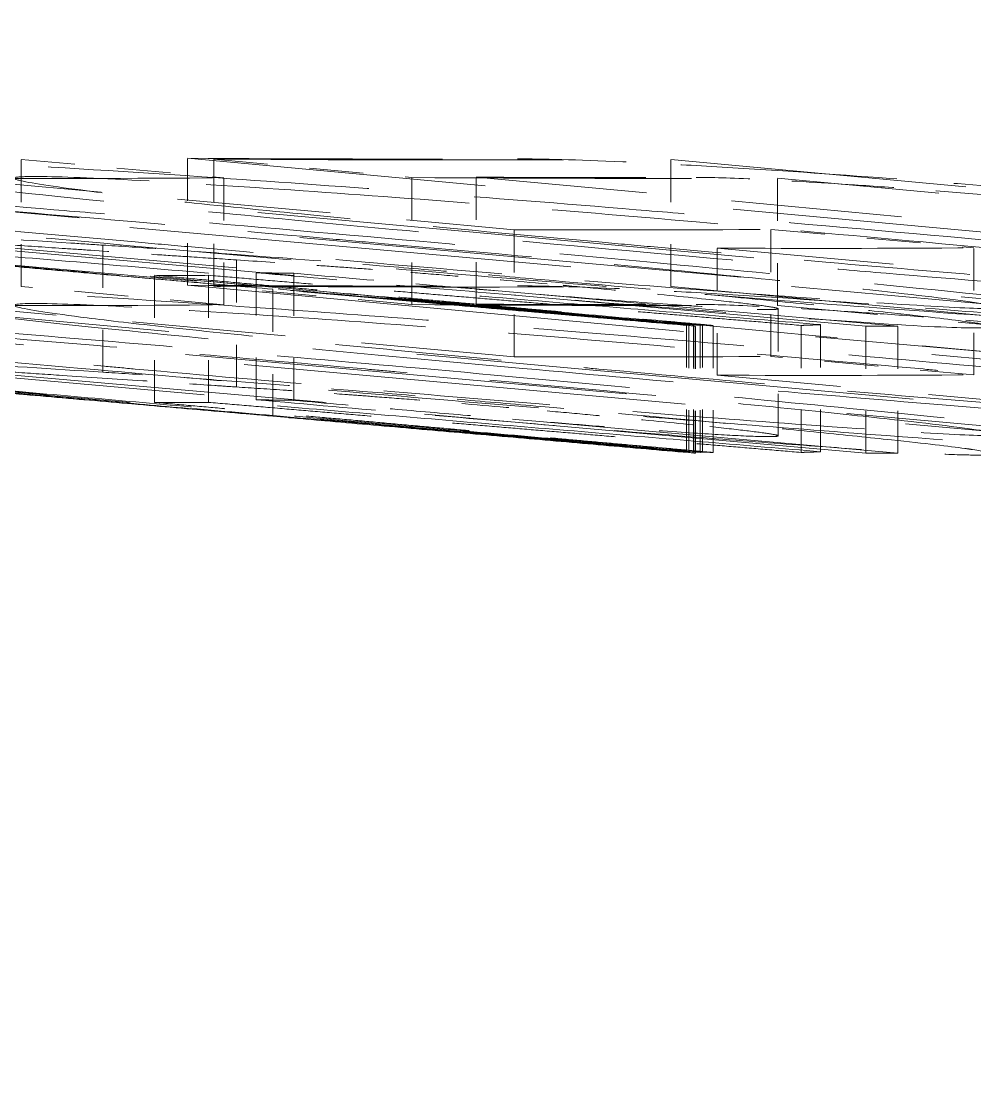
# Model space of a CAD drawing. Header units: millimetres. Extents: x 36 to 2484, y 36 to 1746.
# Drawn here: x 1455.59 to 1457.852, y 1204.576 to 1207.076 of the extents above; entities that cross this region are included whole.
import ezdxf

# ---------------------------------------------------------------- set-up
doc = ezdxf.new("R2010")
doc.units = ezdxf.units.MM
doc.header["$LTSCALE"] = 6
doc.linetypes.add('HIDDEN', pattern=[9.525, 6.35, -3.175])
doc.layers.add('가는파선_A3', color=7, linetype='HIDDEN', lineweight=13, true_color=0x008000)

msp = doc.modelspace()

# ---------------------------------------------------------------- linework, layer by layer
at = {"layer": '가는파선_A3', "ltscale": 0.031018}
for p, q in [((1459.0931, 1206.3547), (1454.763, 1206.7483)), ((1460.2203, 1206.3572), (1455.9841, 1206.7508)), ((1461.3599, 1206.3544), (1457.1303, 1206.748)), ((1454.763, 1206.4472), (1459.0931, 1206.0536)), ((1455.9841, 1206.4497), (1460.2203, 1206.0561)), ((1457.1303, 1206.4469), (1461.3599, 1206.0533))]:
    msp.add_line(p, q, dxfattribs=at)
at = {"layer": '가는파선_A3', "ltscale": 0.001975}
for p, q in [((1455.5896, 1206.4471), (1455.5896, 1206.7483)), ((1455.9841, 1206.4497), (1455.9841, 1206.7508)), ((1456.0466, 1206.4477), (1456.0466, 1206.7489)), ((1457.1303, 1206.4469), (1457.1303, 1206.748)), ((1456.0707, 1206.4034), (1456.0707, 1206.7045)), ((1456.5165, 1206.404), (1456.5165, 1206.7051)), ((1456.669, 1206.4048), (1456.669, 1206.706)), ((1457.3835, 1206.4022), (1457.3835, 1206.7034)), ((1456.759, 1206.2804), (1456.759, 1206.5815)), ((1457.368, 1206.2811), (1457.368, 1206.5822)), ((1455.7833, 1206.2438), (1455.7833, 1206.5449)), ((1457.2401, 1206.2366), (1457.2401, 1206.5378)), ((1457.8491, 1206.2373), (1457.8491, 1206.5385)), ((1456.1002, 1206.2087), (1456.1002, 1206.5098)), ((1455.9062, 1206.1722), (1455.9062, 1206.4734)), ((1456.0337, 1206.1722), (1456.0337, 1206.4734)), ((1456.1472, 1206.1783), (1456.1472, 1206.4794)), ((1456.2364, 1206.177), (1456.2364, 1206.4782)), ((1456.1867, 1206.1394), (1456.1867, 1206.4405)), ((1457.3853, 1206.0928), (1457.3853, 1206.394)), ((1457.1676, 1206.0551), (1457.1676, 1206.3563)), ((1457.1733, 1206.0535), (1457.1733, 1206.3546)), ((1457.1843, 1206.0552), (1457.1843, 1206.3564)), ((1457.1847, 1206.0519), (1457.1847, 1206.3531)), ((1457.1887, 1206.0519), (1457.1887, 1206.3531)), ((1457.2001, 1206.0535), (1457.2001, 1206.3546)), ((1457.2058, 1206.0551), (1457.2058, 1206.3563)), ((1457.2308, 1206.0535), (1457.2308, 1206.3546)), ((1457.4392, 1206.0535), (1457.4392, 1206.3546)), ((1457.4857, 1206.0552), (1457.4857, 1206.3564)), ((1457.5927, 1206.052), (1457.5927, 1206.3531)), ((1457.669, 1206.052), (1457.669, 1206.3531))]:
    msp.add_line(p, q, dxfattribs=at)
at = {"layer": '가는파선_A3', "ltscale": 0.003358}
for p, q in [((1455.5896, 1206.7483), (1456.0707, 1206.7045)), ((1456.0466, 1206.7489), (1456.5165, 1206.7051)), ((1457.368, 1206.5822), (1457.8491, 1206.5385)), ((1456.0707, 1206.4034), (1455.5896, 1206.4471)), ((1456.5165, 1206.404), (1456.0466, 1206.4477)), ((1457.8491, 1206.2373), (1457.368, 1206.2811))]:
    msp.add_line(p, q, dxfattribs=at)
at = {"layer": '가는파선_A3', "ltscale": 0.027561}
for p, q in [((1453.6217, 1206.7031), (1457.5927, 1206.3531)), ((1457.669, 1206.3531), (1453.698, 1206.7031)), ((1458.4622, 1206.3531), (1454.5494, 1206.7031)), ((1454.6814, 1206.7031), (1458.5941, 1206.3531)), ((1457.5927, 1206.052), (1453.6217, 1206.4019)), ((1453.698, 1206.4019), (1457.669, 1206.052)), ((1454.5494, 1206.4019), (1458.4622, 1206.052)), ((1458.5941, 1206.052), (1454.6814, 1206.4019))]:
    msp.add_line(p, q, dxfattribs=at)
at = {"layer": '가는파선_A3', "ltscale": 0.009545}
for p, q in [((1455.417, 1206.7035), (1456.759, 1206.5815)), ((1456.759, 1206.2804), (1455.417, 1206.4024))]:
    msp.add_line(p, q, dxfattribs=at)
at = {"layer": '가는파선_A3', "ltscale": 0.010637}
for p, q in [((1456.669, 1206.706), (1458.1306, 1206.5702)), ((1458.1306, 1206.269), (1456.669, 1206.4048))]:
    msp.add_line(p, q, dxfattribs=at)
at = {"layer": '가는파선_A3', "ltscale": 0.010091}
for p, q in [((1457.3835, 1206.7034), (1458.7687, 1206.5745)), ((1458.7687, 1206.2733), (1457.3835, 1206.4022))]:
    msp.add_line(p, q, dxfattribs=at)
at = {"layer": '가는파선_A3', "ltscale": 0.023739}
for p, q in [((1457.1733, 1206.3546), (1453.726, 1206.6562)), ((1453.7529, 1206.6562), (1457.2001, 1206.3546)), ((1453.726, 1206.355), (1457.1733, 1206.0535)), ((1457.2001, 1206.0535), (1453.7529, 1206.355))]:
    msp.add_line(p, q, dxfattribs=at)
at = {"layer": '가는파선_A3', "ltscale": 0.011001}
for p, q in [((1457.2401, 1206.5378), (1458.7848, 1206.3974)), ((1458.7848, 1206.0962), (1457.2401, 1206.2366))]:
    msp.add_line(p, q, dxfattribs=at)
at = {"layer": '가는파선_A3', "ltscale": 0.024128}
msp.add_line((1459.7631, 1206.1274), (1456.2596, 1206.4339), dxfattribs=at)
at = {"layer": '가는파선_A3', "ltscale": 0.011434}
msp.add_line((1456.2596, 1206.1328), (1454.5917, 1206.2787), dxfattribs=at)
at = {"layer": '가는파선_A3', "ltscale": 0.340571}
msp.add_circle((1483.7631, 1267.1274), 65.0523, dxfattribs=at)
at = {"layer": '가는파선_A3', "ltscale": 0.340297}
msp.add_circle((1483.7631, 1267.1274), 65, dxfattribs=at)
at = {"layer": '가는파선_A3', "ltscale": 0.338101}
msp.add_circle((1483.7631, 1267.1274), 64.5807, dxfattribs=at)
at = {"layer": '가는파선_A3', "ltscale": 0.335061}
msp.add_circle((1483.7631, 1267.1274), 64, dxfattribs=at)
at = {"layer": '가는파선_A3', "ltscale": 0.349222}
msp.add_circle((1483.7631, 1267.1274), 63.5283, dxfattribs=at)
at = {"layer": '가는파선_A3', "ltscale": 0.015876}
for centre in [(1456.5341, 1962.452), (1456.5341, 1962.1509)]:
    msp.add_ellipse(centre, major_axis=(0, -755.703), ratio=0.337395, start_param=6.281028, end_param=6.284097, dxfattribs=at)
at = {"layer": '가는파선_A3', "ltscale": 0.021768}
for centre in [(1456.6547, 1962.1522), (1456.6547, 1961.851)]:
    msp.add_ellipse(centre, major_axis=(0, -755.4054), ratio=0.341415, start_param=6.280827, end_param=6.28503, dxfattribs=at)
at = {"layer": '가는파선_A3', "ltscale": 0.016442}
for centre in [(1455.661, 1956.3615), (1455.661, 1956.0603)]:
    msp.add_ellipse(centre, major_axis=(0, -749.6585), ratio=0.272231, start_param=6.28199, end_param=6.285193, dxfattribs=at)
at = {"layer": '가는파선_A3', "ltscale": 0.017394}
for centre in [(1457.1247, 1956.4135), (1457.1247, 1956.1123)]:
    msp.add_ellipse(centre, major_axis=(0, -749.7105), ratio=0.341415, start_param=6.280809, end_param=6.284197, dxfattribs=at)
at = {"layer": '가는파선_A3', "ltscale": 0.010551}
for centre in [(1457.0048, 1956.6161), (1457.0048, 1956.315)]:
    msp.add_ellipse(centre, major_axis=(0, -749.9108), ratio=0.337395, start_param=6.281858, end_param=6.28392, dxfattribs=at)
at = {"layer": '가는파선_A3', "ltscale": 0.015309}
for centre, major_axis, start_param, end_param in [((1457.0031, 1940.2792), (0, -733.6983), 6.281964, 6.285012), ((1457.4842, 1934.521), (0, -727.9838), 6.281954, 6.285027), ((1457.0031, 1939.9781), (0, -733.6983), 6.281964, 6.285012), ((1457.4842, 1934.2199), (0, -727.9838), 6.281954, 6.285027)]:
    msp.add_ellipse(centre, major_axis=major_axis, ratio=0.272231, start_param=start_param, end_param=end_param, dxfattribs=at)
at = {"layer": '가는파선_A3', "ltscale": 0.012454}
for centre in [(1455.9699, 1926.0025), (1455.9699, 1925.7013)]:
    msp.add_ellipse(centre, major_axis=(0, -719.5297), ratio=0.069942, start_param=6.281919, end_param=6.284452, dxfattribs=at)
at = {"layer": '가는파선_A3', "ltscale": 0.031018}
for points, weights in [([(1452.6677, 1206.7497), (1454.9969, 1206.5461), (1457.1676, 1206.3563)], [1.48713007495, 1.5396558671, 1.59205833947]), ([(1457.2058, 1206.3563), (1455.0351, 1206.5461), (1452.706, 1206.7497)], [1.59205834156, 1.53965586895, 1.48713007656]), ([(1457.1676, 1206.0551), (1454.9969, 1206.2449), (1452.6677, 1206.4486)], [1.08758384307, 1.05178610823, 1.01590412987]), ([(1452.706, 1206.4486), (1455.0351, 1206.2449), (1457.2058, 1206.0551)], [1.01590413001, 1.0517861085, 1.08758384348])]:
    msp.add_rational_spline(points, weights, degree=2, dxfattribs=at)
at = {"layer": '가는파선_A3', "ltscale": 0.025644}
for points, weights in [([(1456.1867, 1206.4405), (1454.479, 1206.5895), (1452.6754, 1206.7478)], [1.43795998941, 1.4093895512, 1.38022944732]), ([(1452.6754, 1206.4467), (1454.479, 1206.2883), (1456.1867, 1206.1394)], [1.01265704615, 1.03405144891, 1.05501322135])]:
    msp.add_rational_spline(points, weights, degree=2, dxfattribs=at)
at = {"layer": '가는파선_A3', "ltscale": 0.025636}
for points, weights in [([(1452.6983, 1206.7478), (1454.4901, 1206.5895), (1456.1867, 1206.4405)], [1.38045527766, 1.40963730566, 1.43823099438]), ([(1456.1867, 1206.1394), (1454.4901, 1206.2883), (1452.6983, 1206.4467)], [1.05504726294, 1.03407170815, 1.01266456362])]:
    msp.add_rational_spline(points, weights, degree=2, dxfattribs=at)
at = {"layer": '가는파선_A3', "ltscale": 0.033936}
for points, weights in [([(1457.1843, 1206.3564), (1455.0572, 1206.5456), (1452.7742, 1206.7514)], [1.4333048817, 1.39857360052, 1.36265572018]), ([(1452.8128, 1206.7514), (1455.2318, 1206.5456), (1457.4857, 1206.3564)], [1.36265572031, 1.39857360069, 1.4333048819]), ([(1452.7742, 1206.4503), (1455.0572, 1206.2444), (1457.1843, 1206.0552)], [1.01386850698, 1.04059279778, 1.06643421295]), ([(1457.4857, 1206.0552), (1455.2318, 1206.2444), (1452.8128, 1206.4503)], [1.06643421299, 1.0405927978, 1.01386850699])]:
    msp.add_rational_spline(points, weights, degree=2, dxfattribs=at)
at = {"layer": '가는파선_A3', "ltscale": 0.010618}
for points, knots in [([(1456.0576, 1206.7044), (1455.8466, 1206.7188), (1455.6615, 1206.7303), (1455.5087, 1206.7384), (1455.3357, 1206.7474), (1455.2169, 1206.7514), (1455.1411, 1206.7514)], [0, 0, 0, 0, 0.0737113, 0.0737113, 0.0737113, 0.1571855, 0.1571855, 0.1571855, 0.1571855]), ([(1455.1411, 1206.4502), (1455.213, 1206.4502), (1455.3237, 1206.4467), (1455.4832, 1206.4385), (1455.6404, 1206.4305), (1455.8342, 1206.4185), (1456.0576, 1206.4032)], [-0.1571839, -0.1571839, -0.1571839, -0.1571839, -0.0780276, -0.0780276, -0.0780276, 0, 0, 0, 0])]:
    msp.add_open_spline(points, degree=3, knots=knots, dxfattribs=at)
at = {"layer": '가는파선_A3', "ltscale": 0.006783}
for points, knots in [([(1456.7666, 1206.7494), (1456.8247, 1206.7495), (1456.9056, 1206.7476), (1457.0169, 1206.7425), (1457.0693, 1206.7402), (1457.1272, 1206.7372), (1457.1909, 1206.7335), (1457.2549, 1206.7299), (1457.3235, 1206.7256), (1457.3961, 1206.7208)], [0, 0, 0, 0, 0.0516639, 0.0516639, 0.0516639, 0.0759587, 0.0759587, 0.0759587, 0.1003561, 0.1003561, 0.1003561, 0.1003561]), ([(1457.3961, 1206.4197), (1457.3233, 1206.4245), (1457.2547, 1206.4287), (1457.1906, 1206.4324), (1457.1271, 1206.436), (1457.0694, 1206.439), (1457.0172, 1206.4414), (1456.9057, 1206.4464), (1456.8247, 1206.4484), (1456.7666, 1206.4482)], [-0.1003567, -0.1003567, -0.1003567, -0.1003567, -0.0759154, -0.0759154, -0.0759154, -0.0517075, -0.0517075, -0.0517075, 0, 0, 0, 0])]:
    msp.add_open_spline(points, degree=3, knots=knots, dxfattribs=at)
at = {"layer": '가는파선_A3', "ltscale": 0.007116}
for points, knots in [([(1457.3961, 1206.7208), (1457.5264, 1206.7123), (1457.6645, 1206.7022), (1457.8101, 1206.6907), (1457.9075, 1206.683), (1458.0049, 1206.6749), (1458.1013, 1206.6666), (1458.2064, 1206.6575), (1458.3098, 1206.6481), (1458.41, 1206.6388)], [0, 0, 0, 0, 0.0439271, 0.0439271, 0.0439271, 0.0733154, 0.0733154, 0.0733154, 0.1053564, 0.1053564, 0.1053564, 0.1053564]), ([(1455.6221, 1206.7076), (1455.6692, 1206.7076), (1455.7451, 1206.7049), (1455.8525, 1206.6992), (1455.9647, 1206.6932), (1456.1037, 1206.6844), (1456.2584, 1206.6737)], [0, 0, 0, 0, 0.0517531, 0.0517531, 0.0517531, 0.1057825, 0.1057825, 0.1057825, 0.1057825]), ([(1457.6837, 1206.4297), (1457.7769, 1206.419), (1457.8477, 1206.4101), (1457.8849, 1206.4039), (1457.9036, 1206.4008), (1457.9134, 1206.3984), (1457.9141, 1206.3969), (1457.9147, 1206.3953), (1457.9059, 1206.3945), (1457.8887, 1206.3945)], [0, 0, 0, 0, 0.0522178, 0.0522178, 0.0522178, 0.0784902, 0.0784902, 0.0784902, 0.1052366, 0.1052366, 0.1052366, 0.1052366]), ([(1456.2584, 1206.3725), (1456.1039, 1206.3832), (1455.9651, 1206.392), (1455.853, 1206.398), (1455.7453, 1206.4037), (1455.6692, 1206.4065), (1455.6221, 1206.4065)], [-0.1057833, -0.1057833, -0.1057833, -0.1057833, -0.0518207, -0.0518207, -0.0518207, 0, 0, 0, 0]), ([(1458.41, 1206.3377), (1458.3098, 1206.347), (1458.2063, 1206.3563), (1458.1011, 1206.3654), (1458.0054, 1206.3737), (1457.9087, 1206.3818), (1457.812, 1206.3894), (1457.6657, 1206.401), (1457.527, 1206.4111), (1457.3961, 1206.4197)], [-0.1053618, -0.1053618, -0.1053618, -0.1053618, -0.0733071, -0.0733071, -0.0733071, -0.0441266, -0.0441266, -0.0441266, 0, 0, 0, 0]), ([(1457.8887, 1206.0934), (1457.9221, 1206.0934), (1457.9231, 1206.0962), (1457.8884, 1206.1022), (1457.8523, 1206.1084), (1457.78, 1206.1175), (1457.6837, 1206.1285)], [-0.1057738, -0.1057738, -0.1057738, -0.1057738, -0.0539592, -0.0539592, -0.0539592, 0, 0, 0, 0])]:
    msp.add_open_spline(points, degree=3, knots=knots, dxfattribs=at)
at = {"layer": '가는파선_A3', "ltscale": 0.013119}
for points, knots in [([(1454.1564, 1206.7043), (1454.3013, 1206.6884), (1454.4844, 1206.6698), (1454.7052, 1206.6485), (1454.8521, 1206.6344), (1455.0106, 1206.6195), (1455.1768, 1206.6042), (1455.3559, 1206.5877), (1455.543, 1206.5708), (1455.7322, 1206.554)], [0, 0, 0, 0, 0.0810109, 0.0810109, 0.0810109, 0.1349101, 0.1349101, 0.1349101, 0.1930092, 0.1930092, 0.1930092, 0.1930092]), ([(1456.5346, 1206.554), (1456.3149, 1206.5736), (1456.0902, 1206.5932), (1455.7998, 1206.6178), (1455.7332, 1206.6234), (1455.4937, 1206.6433), (1455.3245, 1206.657), (1454.9977, 1206.6826), (1454.8451, 1206.6941), (1454.7026, 1206.7044)], [0, 0, 0, 0, 0.0674657, 0.0674657, 0.087538, 0.087538, 0.1399937, 0.1399937, 0.1923332, 0.1923332, 0.1923332, 0.1923332]), ([(1455.2888, 1206.7043), (1455.4148, 1206.6884), (1455.5819, 1206.6698), (1455.7894, 1206.6485), (1455.9275, 1206.6344), (1456.0788, 1206.6195), (1456.239, 1206.6042), (1456.4117, 1206.5877), (1456.5939, 1206.5708), (1456.7795, 1206.554)], [0, 0, 0, 0, 0.0810109, 0.0810109, 0.0810109, 0.1349101, 0.1349101, 0.1349101, 0.1930092, 0.1930092, 0.1930092, 0.1930092]), ([(1457.9089, 1206.554), (1457.6933, 1206.5736), (1457.4713, 1206.5932), (1457.1812, 1206.6178), (1457.1146, 1206.6234), (1456.8736, 1206.6433), (1456.7019, 1206.657), (1456.3664, 1206.6826), (1456.2077, 1206.6941), (1456.0576, 1206.7044)], [0, 0, 0, 0, 0.0674657, 0.0674657, 0.087538, 0.087538, 0.1399937, 0.1399937, 0.1923332, 0.1923332, 0.1923332, 0.1923332]), ([(1455.7322, 1206.2528), (1455.5429, 1206.2697), (1455.3557, 1206.2866), (1455.1764, 1206.3031), (1455.0129, 1206.3181), (1454.8568, 1206.3328), (1454.7118, 1206.3467), (1454.4882, 1206.3683), (1454.3028, 1206.3871), (1454.1564, 1206.4032)], [-0.1930322, -0.1930322, -0.1930322, -0.1930322, -0.1348993, -0.1348993, -0.1348993, -0.0818539, -0.0818539, -0.0818539, 0, 0, 0, 0]), ([(1454.7026, 1206.4032), (1454.8262, 1206.3943), (1454.9578, 1206.3844), (1455.0975, 1206.3736), (1455.2385, 1206.3627), (1455.3844, 1206.351), (1455.5345, 1206.3387), (1455.6946, 1206.3256), (1455.8568, 1206.312), (1456.0187, 1206.2981), (1456.1917, 1206.2832), (1456.3646, 1206.268), (1456.5346, 1206.2529)], [-0.1923045, -0.1923045, -0.1923045, -0.1923045, -0.1468953, -0.1468953, -0.1468953, -0.1010914, -0.1010914, -0.1010914, -0.0522115, -0.0522115, -0.0522115, 0, 0, 0, 0]), ([(1456.7795, 1206.2528), (1456.5938, 1206.2697), (1456.4115, 1206.2866), (1456.2387, 1206.3031), (1456.081, 1206.3181), (1455.932, 1206.3328), (1455.7957, 1206.3467), (1455.5853, 1206.3683), (1455.4161, 1206.3871), (1455.2888, 1206.4032)], [-0.1930322, -0.1930322, -0.1930322, -0.1930322, -0.1348993, -0.1348993, -0.1348993, -0.0818539, -0.0818539, -0.0818539, 0, 0, 0, 0]), ([(1456.0576, 1206.4032), (1456.1878, 1206.3943), (1456.3248, 1206.3844), (1456.4688, 1206.3736), (1456.6139, 1206.3627), (1456.7627, 1206.351), (1456.9144, 1206.3387), (1457.0762, 1206.3256), (1457.2386, 1206.312), (1457.3996, 1206.2981), (1457.5716, 1206.2832), (1457.7421, 1206.268), (1457.9089, 1206.2529)], [-0.1923045, -0.1923045, -0.1923045, -0.1923045, -0.1468953, -0.1468953, -0.1468953, -0.1010914, -0.1010914, -0.1010914, -0.0522115, -0.0522115, -0.0522115, 0, 0, 0, 0])]:
    msp.add_open_spline(points, degree=3, knots=knots, dxfattribs=at)
at = {"layer": '가는파선_A3', "ltscale": 0.007094}
msp.add_open_spline([(1455.7462, 1206.6737), (1455.6652, 1206.684), (1455.6073, 1206.6926), (1455.5839, 1206.6986), (1455.5722, 1206.7016), (1455.5694, 1206.7038), (1455.5757, 1206.7054), (1455.5822, 1206.7069), (1455.598, 1206.7076), (1455.6221, 1206.7076)], degree=3, knots=[0, 0, 0, 0, 0.052226, 0.052226, 0.052226, 0.078355, 0.078355, 0.078355, 0.104906, 0.104906, 0.104906, 0.104906], dxfattribs=at)
at = {"layer": '가는파선_A3', "ltscale": 0.00391}
for points, knots in [([(1457.5664, 1206.6877), (1457.4798, 1206.6934), (1457.4026, 1206.698), (1457.3381, 1206.7011), (1457.2722, 1206.7042), (1457.2241, 1206.7056), (1457.1907, 1206.7055)], [0, 0, 0, 0, 0.02910146, 0.02910146, 0.02910146, 0.05881476, 0.05881476, 0.05881476, 0.05881476]), ([(1457.1907, 1206.4044), (1457.2237, 1206.4044), (1457.2712, 1206.4031), (1457.3362, 1206.4), (1457.4011, 1206.3969), (1457.479, 1206.3923), (1457.5664, 1206.3865)], [-0.0588146, -0.0588146, -0.0588146, -0.0588146, -0.02939374, -0.02939374, -0.02939374, 0, 0, 0, 0])]:
    msp.add_open_spline(points, degree=3, knots=knots, dxfattribs=at)
at = {"layer": '가는파선_A3', "ltscale": 0.01036}
for points, knots in [([(1455.8603, 1206.5524), (1455.7156, 1206.5653), (1455.5693, 1206.5785), (1455.4282, 1206.5914), (1455.3343, 1206.6), (1455.2427, 1206.6084), (1455.1552, 1206.6167), (1455.0373, 1206.6277), (1454.9256, 1206.6385), (1454.8256, 1206.6484), (1454.7315, 1206.6578), (1454.65, 1206.6662), (1454.5832, 1206.6737)], [0, 0, 0, 0, 0.0444352, 0.0444352, 0.0444352, 0.0739733, 0.0739733, 0.0739733, 0.1138055, 0.1138055, 0.1138055, 0.1512689, 0.1512689, 0.1512689, 0.1512689]), ([(1454.9471, 1206.6737), (1455.0809, 1206.664), (1455.2292, 1206.6525), (1455.3878, 1206.6397), (1455.5423, 1206.6272), (1455.7026, 1206.6137), (1455.8618, 1206.6001), (1456.0017, 1206.5881), (1456.143, 1206.5758), (1456.2819, 1206.5635), (1456.3237, 1206.5598), (1456.3653, 1206.5561), (1456.4065, 1206.5524)], [0, 0, 0, 0, 0.0492447, 0.0492447, 0.0492447, 0.0971799, 0.0971799, 0.0971799, 0.1393158, 0.1393158, 0.1393158, 0.1519856, 0.1519856, 0.1519856, 0.1519856]), ([(1456.9598, 1206.5524), (1456.8179, 1206.5653), (1456.6752, 1206.5785), (1456.5385, 1206.5914), (1456.4476, 1206.6), (1456.3595, 1206.6084), (1456.2759, 1206.6167), (1456.1632, 1206.6277), (1456.0577, 1206.6385), (1455.9651, 1206.6484), (1455.878, 1206.6578), (1455.8043, 1206.6662), (1455.7462, 1206.6737)], [0, 0, 0, 0, 0.0444352, 0.0444352, 0.0444352, 0.0739733, 0.0739733, 0.0739733, 0.1138055, 0.1138055, 0.1138055, 0.1512689, 0.1512689, 0.1512689, 0.1512689]), ([(1456.2584, 1206.6737), (1456.3995, 1206.664), (1456.5525, 1206.6525), (1456.7139, 1206.6397), (1456.871, 1206.6272), (1457.032, 1206.6137), (1457.1905, 1206.6001), (1457.3717, 1206.5845), (1457.5536, 1206.5684), (1457.7286, 1206.5524)], [0, 0, 0, 0, 0.0492447, 0.0492447, 0.0492447, 0.0971799, 0.0971799, 0.0971799, 0.1519856, 0.1519856, 0.1519856, 0.1519856]), ([(1454.5832, 1206.3725), (1454.6422, 1206.366), (1454.7127, 1206.3586), (1454.7934, 1206.3505), (1454.8793, 1206.3419), (1454.9748, 1206.3326), (1455.0763, 1206.323), (1455.1672, 1206.3143), (1455.2633, 1206.3054), (1455.3625, 1206.2963), (1455.5004, 1206.2836), (1455.644, 1206.2706), (1455.787, 1206.2578), (1455.8115, 1206.2556), (1455.8359, 1206.2534), (1455.8603, 1206.2512)], [-0.1509375, -0.1509375, -0.1509375, -0.1509375, -0.1178884, -0.1178884, -0.1178884, -0.082716, -0.082716, -0.082716, -0.0512499, -0.0512499, -0.0512499, -0.0074888, -0.0074888, -0.0074888, 0, 0, 0, 0]), ([(1456.4065, 1206.2513), (1456.2455, 1206.2657), (1456.0796, 1206.2802), (1455.9151, 1206.2944), (1455.8964, 1206.296), (1455.8778, 1206.2976), (1455.8592, 1206.2992), (1455.7021, 1206.3126), (1455.544, 1206.3259), (1455.3915, 1206.3382), (1455.2315, 1206.3512), (1455.0819, 1206.3627), (1454.9471, 1206.3725)], [-0.1519909, -0.1519909, -0.1519909, -0.1519909, -0.102532, -0.102532, -0.102532, -0.0969261, -0.0969261, -0.0969261, -0.0496306, -0.0496306, -0.0496306, 0, 0, 0, 0]), ([(1455.7462, 1206.3725), (1455.7975, 1206.366), (1455.861, 1206.3586), (1455.9354, 1206.3505), (1456.0145, 1206.3419), (1456.1042, 1206.3326), (1456.2007, 1206.323), (1456.287, 1206.3143), (1456.3793, 1206.3054), (1456.475, 1206.2963), (1456.6081, 1206.2836), (1456.748, 1206.2706), (1456.888, 1206.2578), (1456.912, 1206.2556), (1456.9359, 1206.2534), (1456.9598, 1206.2512)], [-0.1509375, -0.1509375, -0.1509375, -0.1509375, -0.1178884, -0.1178884, -0.1178884, -0.082716, -0.082716, -0.082716, -0.0512499, -0.0512499, -0.0512499, -0.0074888, -0.0074888, -0.0074888, 0, 0, 0, 0]), ([(1457.7286, 1206.2513), (1457.5707, 1206.2657), (1457.4071, 1206.2802), (1457.2435, 1206.2944), (1457.225, 1206.296), (1457.2064, 1206.2976), (1457.1879, 1206.2992), (1457.0315, 1206.3126), (1456.8727, 1206.3259), (1456.7176, 1206.3382), (1456.5549, 1206.3512), (1456.4006, 1206.3627), (1456.2584, 1206.3725)], [-0.1519909, -0.1519909, -0.1519909, -0.1519909, -0.102532, -0.102532, -0.102532, -0.0969261, -0.0969261, -0.0969261, -0.0496306, -0.0496306, -0.0496306, 0, 0, 0, 0])]:
    msp.add_open_spline(points, degree=3, knots=knots, dxfattribs=at)
at = {"layer": '가는파선_A3', "ltscale": 0.004306}
for points, knots in [([(1458.1858, 1206.6374), (1458.0944, 1206.6459), (1457.9988, 1206.6544), (1457.902, 1206.6624), (1457.8902, 1206.6634), (1457.8784, 1206.6644), (1457.8666, 1206.6653), (1457.8144, 1206.6696), (1457.7627, 1206.6736), (1457.7118, 1206.6774), (1457.6613, 1206.6812), (1457.6129, 1206.6846), (1457.5664, 1206.6877)], [0, 0, 0, 0, 0.02922333, 0.02922333, 0.02922333, 0.03277205, 0.03277205, 0.03277205, 0.04849669, 0.04849669, 0.04849669, 0.06410086, 0.06410086, 0.06410086, 0.06410086]), ([(1457.5664, 1206.3865), (1457.6115, 1206.3835), (1457.6584, 1206.3802), (1457.7073, 1206.3766), (1457.7567, 1206.3729), (1457.8068, 1206.369), (1457.8575, 1206.3649), (1457.9371, 1206.3585), (1458.0161, 1206.3516), (1458.093, 1206.3447), (1458.1243, 1206.3419), (1458.1553, 1206.3391), (1458.1858, 1206.3362)], [-0.06410299, -0.06410299, -0.06410299, -0.06410299, -0.04896617, -0.04896617, -0.04896617, -0.03369775, -0.03369775, -0.03369775, -0.00975459, -0.00975459, -0.00975459, 0, 0, 0, 0])]:
    msp.add_open_spline(points, degree=3, knots=knots, dxfattribs=at)
at = {"layer": '가는파선_A3', "ltscale": 0.025294}
for points, weights in [([(1453.726, 1206.6562), (1455.5027, 1206.5), (1457.1847, 1206.3531)], [1.39842244148, 1.4280271732, 1.45703110264]), ([(1457.1887, 1206.3531), (1455.5178, 1206.5), (1453.7529, 1206.6562)], [1.45703110156, 1.42802717226, 1.39842244068]), ([(1457.1847, 1206.0519), (1455.5027, 1206.1988), (1453.726, 1206.355)], [1.06798343851, 1.04672396349, 1.0250241088]), ([(1453.7529, 1206.355), (1455.5178, 1206.1988), (1457.1887, 1206.0519)], [1.02502410884, 1.04672396344, 1.06798343836])]:
    msp.add_rational_spline(points, weights, degree=2, dxfattribs=at)
at = {"layer": '가는파선_A3', "ltscale": 0.010651}
for points, knots in [([(1454.9822, 1206.5972), (1455.1036, 1206.5891), (1455.2275, 1206.5809), (1455.4682, 1206.5652), (1455.5879, 1206.5574), (1455.7326, 1206.5482), (1455.758, 1206.5466), (1455.7833, 1206.5449)], [0, 0, 0, 0, 0.0716383, 0.0716383, 0.1406887, 0.1406887, 0.155386, 0.155386, 0.155386, 0.155386]), ([(1455.7833, 1206.2438), (1455.6642, 1206.2514), (1455.5443, 1206.2591), (1455.4028, 1206.2683), (1455.38, 1206.2698), (1455.2324, 1206.2794), (1455.106, 1206.2878), (1454.9822, 1206.296)], [-0.1553851, -0.1553851, -0.1553851, -0.1553851, -0.0863019, -0.0863019, -0.0730368, -0.0730368, 0, 0, 0, 0])]:
    msp.add_open_spline(points, degree=3, knots=knots, dxfattribs=at)
at = {"layer": '가는파선_A3', "ltscale": 0.005893}
for points, knots in [([(1455.6869, 1206.5373), (1455.6441, 1206.5401), (1455.6004, 1206.543), (1455.5567, 1206.546), (1455.5168, 1206.5487), (1455.4768, 1206.5514), (1455.4376, 1206.554), (1455.4028, 1206.5564), (1455.3666, 1206.5588), (1455.3304, 1206.5613), (1455.2986, 1206.5635), (1455.2668, 1206.5657), (1455.2359, 1206.5678)], [0, 0, 0, 0, 0.02488886, 0.02488886, 0.02488886, 0.04760557, 0.04760557, 0.04760557, 0.06775304, 0.06775304, 0.06775304, 0.08542603, 0.08542603, 0.08542603, 0.08542603]), ([(1455.2359, 1206.2667), (1455.2744, 1206.264), (1455.3144, 1206.2613), (1455.3814, 1206.2567), (1455.4086, 1206.2548), (1455.4819, 1206.2499), (1455.5298, 1206.2466), (1455.6142, 1206.241), (1455.6509, 1206.2385), (1455.6869, 1206.2361)], [-0.08543276, -0.08543276, -0.08543276, -0.08543276, -0.06336948, -0.06336948, -0.04807605, -0.04807605, -0.02094344, -0.02094344, 0, 0, 0, 0])]:
    msp.add_open_spline(points, degree=3, knots=knots, dxfattribs=at)
at = {"layer": '가는파선_A3', "ltscale": 0.01312}
for points, knots in [([(1455.7322, 1206.554), (1456.0176, 1206.5285), (1456.3112, 1206.5028), (1456.6006, 1206.4783), (1456.7738, 1206.4636), (1456.9429, 1206.4496), (1457.1064, 1206.4364), (1457.2694, 1206.4232), (1457.4219, 1206.4112), (1457.5642, 1206.4005)], [0, 0, 0, 0, 0.0876129, 0.0876129, 0.0876129, 0.140055, 0.140055, 0.140055, 0.1923576, 0.1923576, 0.1923576, 0.1923576]), ([(1458.1105, 1206.4005), (1457.9655, 1206.4172), (1457.7823, 1206.4365), (1457.5615, 1206.4584), (1457.4148, 1206.4729), (1457.2564, 1206.488), (1457.0904, 1206.5035), (1456.9112, 1206.5202), (1456.724, 1206.5372), (1456.5346, 1206.554)], [0, 0, 0, 0, 0.0810425, 0.0810425, 0.0810425, 0.1349021, 0.1349021, 0.1349021, 0.1930317, 0.1930317, 0.1930317, 0.1930317]), ([(1456.7795, 1206.554), (1456.9952, 1206.5344), (1457.2173, 1206.5146), (1457.441, 1206.4954), (1457.5077, 1206.4896), (1457.5744, 1206.4839), (1457.6412, 1206.4783), (1457.8154, 1206.4636), (1457.987, 1206.4496), (1458.1549, 1206.4364), (1458.3223, 1206.4232), (1458.4808, 1206.4112), (1458.6309, 1206.4005)], [0, 0, 0, 0, 0.0675075, 0.0675075, 0.0675075, 0.0876129, 0.0876129, 0.0876129, 0.140055, 0.140055, 0.140055, 0.1923576, 0.1923576, 0.1923576, 0.1923576]), ([(1457.5642, 1206.0993), (1457.4406, 1206.1087), (1457.3091, 1206.1189), (1457.0284, 1206.1415), (1456.8825, 1206.1535), (1456.5721, 1206.1795), (1456.4098, 1206.1934), (1456.0749, 1206.2224), (1455.9022, 1206.2377), (1455.7322, 1206.2528)], [-0.1923301, -0.1923301, -0.1923301, -0.1923301, -0.1469125, -0.1469125, -0.1011005, -0.1011005, -0.0521749, -0.0521749, 0, 0, 0, 0]), ([(1456.5346, 1206.2529), (1456.724, 1206.236), (1456.9112, 1206.219), (1457.0904, 1206.2023), (1457.2539, 1206.1871), (1457.41, 1206.1722), (1457.5549, 1206.1579), (1457.7786, 1206.1358), (1457.964, 1206.1162), (1458.1105, 1206.0994)], [-0.1930548, -0.1930548, -0.1930548, -0.1930548, -0.1349261, -0.1349261, -0.1349261, -0.0818799, -0.0818799, -0.0818799, 0, 0, 0, 0]), ([(1458.6309, 1206.0993), (1458.5006, 1206.1087), (1458.3636, 1206.1189), (1458.0745, 1206.1415), (1457.9257, 1206.1535), (1457.6121, 1206.1795), (1457.4496, 1206.1934), (1457.1166, 1206.2224), (1456.9462, 1206.2377), (1456.7795, 1206.2528)], [-0.1923301, -0.1923301, -0.1923301, -0.1923301, -0.1469125, -0.1469125, -0.1011005, -0.1011005, -0.0521749, -0.0521749, 0, 0, 0, 0])]:
    msp.add_open_spline(points, degree=3, knots=knots, dxfattribs=at)
at = {"layer": '가는파선_A3', "ltscale": 0.00331}
for points, knots in [([(1455.7833, 1206.5449), (1455.8205, 1206.5427), (1455.8655, 1206.5397), (1455.9172, 1206.5361), (1455.9727, 1206.5322), (1456.0351, 1206.5277), (1456.1021, 1206.5227)], [0, 0, 0, 0, 0.02392185, 0.02392185, 0.02392185, 0.04960804, 0.04960804, 0.04960804, 0.04960804]), ([(1456.1021, 1206.2215), (1456.0353, 1206.2265), (1455.973, 1206.2311), (1455.9176, 1206.2349), (1455.8657, 1206.2386), (1455.8206, 1206.2416), (1455.7833, 1206.2438)], [-0.04960833, -0.04960833, -0.04960833, -0.04960833, -0.02397939, -0.02397939, -0.02397939, 0, 0, 0, 0])]:
    msp.add_open_spline(points, degree=3, knots=knots, dxfattribs=at)
at = {"layer": '가는파선_A3', "ltscale": 0.010361}
for points, knots in [([(1457.3198, 1206.4296), (1457.186, 1206.4397), (1457.0376, 1206.4514), (1456.879, 1206.4645), (1456.7246, 1206.4772), (1456.5643, 1206.4908), (1456.4052, 1206.5045), (1456.2653, 1206.5166), (1456.124, 1206.529), (1455.985, 1206.5413), (1455.9432, 1206.545), (1455.9016, 1206.5487), (1455.8603, 1206.5524)], [0, 0, 0, 0, 0.0492531, 0.0492531, 0.0492531, 0.097175, 0.097175, 0.097175, 0.1393162, 0.1393162, 0.1393162, 0.1519966, 0.1519966, 0.1519966, 0.1519966]), ([(1456.4065, 1206.5524), (1456.6476, 1206.531), (1456.8927, 1206.5086), (1457.1118, 1206.4878), (1457.2297, 1206.4766), (1457.3414, 1206.4657), (1457.4414, 1206.4556), (1457.5354, 1206.446), (1457.6169, 1206.4373), (1457.6837, 1206.4297)], [0, 0, 0, 0, 0.0739968, 0.0739968, 0.0739968, 0.113825, 0.113825, 0.113825, 0.1512807, 0.1512807, 0.1512807, 0.1512807]), ([(1458.43, 1206.4296), (1458.289, 1206.4397), (1458.1359, 1206.4514), (1457.9745, 1206.4645), (1457.8174, 1206.4772), (1457.6565, 1206.4908), (1457.4981, 1206.5045), (1457.3587, 1206.5166), (1457.219, 1206.529), (1457.0823, 1206.5413), (1457.0412, 1206.545), (1457.0003, 1206.5487), (1456.9598, 1206.5524)], [0, 0, 0, 0, 0.0492531, 0.0492531, 0.0492531, 0.097175, 0.097175, 0.097175, 0.1393162, 0.1393162, 0.1393162, 0.1519966, 0.1519966, 0.1519966, 0.1519966]), ([(1457.7286, 1206.5524), (1457.965, 1206.531), (1458.2034, 1206.5086), (1458.4127, 1206.4878), (1458.5254, 1206.4766), (1458.6308, 1206.4657), (1458.7234, 1206.4556), (1458.8104, 1206.446), (1458.8841, 1206.4373), (1458.9422, 1206.4297)], [0, 0, 0, 0, 0.0739968, 0.0739968, 0.0739968, 0.113825, 0.113825, 0.113825, 0.1512807, 0.1512807, 0.1512807, 0.1512807]), ([(1455.8603, 1206.2512), (1456.0214, 1206.2369), (1456.1873, 1206.2223), (1456.3519, 1206.208), (1456.3705, 1206.2064), (1456.3891, 1206.2048), (1456.4077, 1206.2032), (1456.5647, 1206.1896), (1456.7228, 1206.1762), (1456.8753, 1206.1637), (1457.0353, 1206.1505), (1457.1849, 1206.1386), (1457.3198, 1206.1285)], [-0.1520021, -0.1520021, -0.1520021, -0.1520021, -0.1025275, -0.1025275, -0.1025275, -0.096939, -0.096939, -0.096939, -0.049642, -0.049642, -0.049642, 0, 0, 0, 0]), ([(1457.6837, 1206.1285), (1457.6247, 1206.1353), (1457.5542, 1206.1428), (1457.4735, 1206.1511), (1457.3876, 1206.1599), (1457.2921, 1206.1694), (1457.1905, 1206.1791), (1456.9733, 1206.2), (1456.7255, 1206.2227), (1456.4797, 1206.2448), (1456.4553, 1206.2469), (1456.4309, 1206.2491), (1456.4065, 1206.2513)], [-0.1509505, -0.1509505, -0.1509505, -0.1509505, -0.1178974, -0.1178974, -0.1178974, -0.0827209, -0.0827209, -0.0827209, -0.0074735, -0.0074735, -0.0074735, 0, 0, 0, 0]), ([(1456.9598, 1206.2512), (1457.1178, 1206.2369), (1457.2814, 1206.2223), (1457.445, 1206.208), (1457.4635, 1206.2064), (1457.482, 1206.2048), (1457.5005, 1206.2032), (1457.6569, 1206.1896), (1457.8157, 1206.1762), (1457.9707, 1206.1637), (1458.1335, 1206.1505), (1458.2878, 1206.1386), (1458.43, 1206.1285)], [-0.1520021, -0.1520021, -0.1520021, -0.1520021, -0.1025275, -0.1025275, -0.1025275, -0.096939, -0.096939, -0.096939, -0.049642, -0.049642, -0.049642, 0, 0, 0, 0]), ([(1458.9422, 1206.1285), (1458.8909, 1206.1353), (1458.8274, 1206.1428), (1458.753, 1206.1511), (1458.6739, 1206.1599), (1458.5842, 1206.1694), (1458.4877, 1206.1791), (1458.2813, 1206.2), (1458.041, 1206.2227), (1457.8003, 1206.2448), (1457.7764, 1206.2469), (1457.7525, 1206.2491), (1457.7286, 1206.2513)], [-0.1509505, -0.1509505, -0.1509505, -0.1509505, -0.1178974, -0.1178974, -0.1178974, -0.0827209, -0.0827209, -0.0827209, -0.0074735, -0.0074735, -0.0074735, 0, 0, 0, 0])]:
    msp.add_open_spline(points, degree=3, knots=knots, dxfattribs=at)
at = {"layer": '가는파선_A3', "ltscale": 0.005302}
for points, knots in [([(1456.1002, 1206.5098), (1456.0649, 1206.5122), (1456.029, 1206.5146), (1455.9665, 1206.5187), (1455.9395, 1206.5205), (1455.8606, 1206.5257), (1455.8072, 1206.5293), (1455.7319, 1206.5343), (1455.7092, 1206.5358), (1455.6869, 1206.5373)], [0, 0, 0, 0, 0.01920861, 0.01920861, 0.03407251, 0.03407251, 0.06415929, 0.06415929, 0.07730399, 0.07730399, 0.07730399, 0.07730399]), ([(1455.6869, 1206.2361), (1455.749, 1206.232), (1455.8138, 1206.2277), (1455.8896, 1206.2227), (1455.901, 1206.2219), (1455.9562, 1206.2183), (1456.0024, 1206.2152), (1456.0659, 1206.211), (1456.0831, 1206.2098), (1456.1002, 1206.2087)], [-0.0773034, -0.0773034, -0.0773034, -0.0773034, -0.04075168, -0.04075168, -0.03426766, -0.03426766, -0.00929824, -0.00929824, 0, 0, 0, 0])]:
    msp.add_open_spline(points, degree=3, knots=knots, dxfattribs=at)
at = {"layer": '가는파선_A3', "ltscale": 0.005222}
for points, knots in [([(1456.1021, 1206.5227), (1456.2035, 1206.5151), (1456.3156, 1206.5063), (1456.4393, 1206.4961), (1456.5007, 1206.4911), (1456.5632, 1206.4859), (1456.6269, 1206.4805), (1456.6921, 1206.4749), (1456.7573, 1206.4692), (1456.822, 1206.4635)], [0, 0, 0, 0, 0.03879331, 0.03879331, 0.03879331, 0.05801448, 0.05801448, 0.05801448, 0.07770359, 0.07770359, 0.07770359, 0.07770359]), ([(1456.822, 1206.1624), (1456.7585, 1206.168), (1456.6945, 1206.1735), (1456.6305, 1206.179), (1456.5681, 1206.1843), (1456.5068, 1206.1895), (1456.4466, 1206.1944), (1456.32, 1206.2048), (1456.2056, 1206.2137), (1456.1021, 1206.2215)], [-0.07772169, -0.07772169, -0.07772169, -0.07772169, -0.05839541, -0.05839541, -0.05839541, -0.03958015, -0.03958015, -0.03958015, 0, 0, 0, 0])]:
    msp.add_open_spline(points, degree=3, knots=knots, dxfattribs=at)
at = {"layer": '가는파선_A3', "ltscale": 0.003476}
for points, knots in [([(1456.4232, 1206.4873), (1456.3963, 1206.4893), (1456.3703, 1206.4912), (1456.3456, 1206.493), (1456.3181, 1206.495), (1456.2922, 1206.4968), (1456.2684, 1206.4985), (1456.2077, 1206.5027), (1456.1506, 1206.5065), (1456.1002, 1206.5098)], [0, 0, 0, 0, 0.01029513, 0.01029513, 0.01029513, 0.02174218, 0.02174218, 0.02174218, 0.05092699, 0.05092699, 0.05092699, 0.05092699]), ([(1456.1002, 1206.2087), (1456.1367, 1206.2063), (1456.1767, 1206.2037), (1456.219, 1206.2008), (1456.2349, 1206.1997), (1456.2511, 1206.1986), (1456.2676, 1206.1974), (1456.2967, 1206.1954), (1456.329, 1206.1931), (1456.3635, 1206.1906), (1456.3828, 1206.1892), (1456.4027, 1206.1877), (1456.4232, 1206.1861)], [-0.05092796, -0.05092796, -0.05092796, -0.05092796, -0.02978871, -0.02978871, -0.02978871, -0.02185985, -0.02185985, -0.02185985, -0.00783627, -0.00783627, -0.00783627, 0, 0, 0, 0])]:
    msp.add_open_spline(points, degree=3, knots=knots, dxfattribs=at)
at = {"layer": '가는파선_A3', "ltscale": 0.010169}
for points, weights in [([(1455.9062, 1206.4734), (1456.5757, 1206.4132), (1457.2308, 1206.3546)], [1, 1.00784362457, 1.01560421316]), ([(1457.4392, 1206.3546), (1456.7441, 1206.4132), (1456.0337, 1206.4734)], [1.01609272213, 1.00832840067, 1.00048100329]), ([(1457.2308, 1206.0535), (1456.5757, 1206.1121), (1455.9062, 1206.1722)], [1.01560421315, 1.00784362457, 1]), ([(1456.0337, 1206.1722), (1456.7441, 1206.1121), (1457.4392, 1206.0535)], [1.00048100329, 1.00832840067, 1.01609272214])]:
    msp.add_rational_spline(points, weights, degree=2, dxfattribs=at)
at = {"layer": '가는파선_A3', "ltscale": 0.004274}
for points, weights in [([(1456.1472, 1206.4794), (1456.1918, 1206.4787), (1456.2364, 1206.4782)], [1.00059066057, 1.00065907802, 1.00070210685]), ([(1457.1676, 1206.3563), (1457.1704, 1206.3553), (1457.1733, 1206.3546)], [1, 1.00008895497, 1.00015136362]), ([(1457.2001, 1206.3546), (1457.2029, 1206.3553), (1457.2058, 1206.3563)], [1.00019763538, 1.00013522385, 1.00004626477]), ([(1457.5927, 1206.3531), (1457.6309, 1206.353), (1457.669, 1206.3531)], [1.00061487371, 1.00062816836, 1.00061487371]), ([(1456.2364, 1206.177), (1456.1918, 1206.1775), (1456.1472, 1206.1783)], [1.00070210685, 1.00065907801, 1.00059066057]), ([(1457.1733, 1206.0535), (1457.1704, 1206.0542), (1457.1676, 1206.0551)], [1.00015136361, 1.00008895497, 1]), ([(1457.2058, 1206.0551), (1457.2029, 1206.0542), (1457.2001, 1206.0535)], [1.00004626477, 1.00013522385, 1.00019763537]), ([(1457.669, 1206.052), (1457.6309, 1206.0518), (1457.5927, 1206.052)], [1.00061487371, 1.00062816836, 1.00061487371])]:
    msp.add_rational_spline(points, weights, degree=2, dxfattribs=at)
at = {"layer": '가는파선_A3', "ltscale": 0.007454}
for points, knots in [([(1457.1876, 1206.3912), (1457.0808, 1206.3996), (1456.9613, 1206.4094), (1456.8309, 1206.4203), (1456.7268, 1206.429), (1456.6191, 1206.4382), (1456.5108, 1206.4476), (1456.3897, 1206.4581), (1456.2672, 1206.4688), (1456.1472, 1206.4794)], [0, 0, 0, 0, 0.0409016, 0.0409016, 0.0409016, 0.0735622, 0.0735622, 0.0735622, 0.1100634, 0.1100634, 0.1100634, 0.1100634]), ([(1456.1472, 1206.1783), (1456.2673, 1206.1677), (1456.3901, 1206.1569), (1456.5113, 1206.1464), (1456.6188, 1206.1371), (1456.7257, 1206.128), (1456.8291, 1206.1193), (1456.9601, 1206.1083), (1457.0803, 1206.0985), (1457.1876, 1206.09)], [-0.1100677, -0.1100677, -0.1100677, -0.1100677, -0.0735134, -0.0735134, -0.0735134, -0.0411034, -0.0411034, -0.0411034, 0, 0, 0, 0])]:
    msp.add_open_spline(points, degree=3, knots=knots, dxfattribs=at)
at = {"layer": '가는파선_A3', "ltscale": 0.005005}
for points, knots in [([(1456.2364, 1206.4782), (1456.3654, 1206.4668), (1456.5032, 1206.4547), (1456.6322, 1206.4438), (1456.6909, 1206.4388), (1456.7487, 1206.4339), (1456.8038, 1206.4294), (1456.8544, 1206.4252), (1456.9017, 1206.4214), (1456.9447, 1206.418)], [0, 0, 0, 0, 0.0392425, 0.0392425, 0.0392425, 0.05707804, 0.05707804, 0.05707804, 0.07350326, 0.07350326, 0.07350326, 0.07350326]), ([(1456.9447, 1206.1169), (1456.9037, 1206.1201), (1456.8588, 1206.1237), (1456.8107, 1206.1277), (1456.7585, 1206.1319), (1456.7037, 1206.1365), (1456.6479, 1206.1413), (1456.5902, 1206.1462), (1456.5305, 1206.1513), (1456.4706, 1206.1565), (1456.3918, 1206.1634), (1456.3125, 1206.1703), (1456.2364, 1206.177)], [-0.07341896, -0.07341896, -0.07341896, -0.07341896, -0.05775901, -0.05775901, -0.05775901, -0.04076797, -0.04076797, -0.04076797, -0.02315497, -0.02315497, -0.02315497, 0, 0, 0, 0])]:
    msp.add_open_spline(points, degree=3, knots=knots, dxfattribs=at)
at = {"layer": '가는파선_A3', "ltscale": 0.002942}
for points, knots in [([(1456.8371, 1206.453), (1456.764, 1206.4595), (1456.6908, 1206.4658), (1456.6192, 1206.4717), (1456.584, 1206.4746), (1456.5502, 1206.4774), (1456.5177, 1206.4799), (1456.4842, 1206.4826), (1456.4527, 1206.485), (1456.4232, 1206.4873)], [0, 0, 0, 0, 0.02222889, 0.02222889, 0.02222889, 0.03315304, 0.03315304, 0.03315304, 0.04442936, 0.04442936, 0.04442936, 0.04442936]), ([(1456.4232, 1206.1861), (1456.4523, 1206.1839), (1456.4833, 1206.1815), (1456.5163, 1206.1789), (1456.5483, 1206.1764), (1456.5817, 1206.1736), (1456.6164, 1206.1708), (1456.6888, 1206.1648), (1456.763, 1206.1584), (1456.8371, 1206.1519)], [-0.04443716, -0.04443716, -0.04443716, -0.04443716, -0.03331745, -0.03331745, -0.03331745, -0.02253619, -0.02253619, -0.02253619, 0, 0, 0, 0])]:
    msp.add_open_spline(points, degree=3, knots=knots, dxfattribs=at)
at = {"layer": '가는파선_A3', "ltscale": 0.00683}
for points, knots in [([(1456.822, 1206.4635), (1456.9802, 1206.4495), (1457.1304, 1206.4359), (1457.2688, 1206.4228), (1457.3433, 1206.4157), (1457.4122, 1206.409), (1457.4755, 1206.4027), (1457.5419, 1206.3961), (1457.6011, 1206.39), (1457.6538, 1206.3844)], [0, 0, 0, 0, 0.0481077, 0.0481077, 0.0481077, 0.0740517, 0.0740517, 0.0740517, 0.1012447, 0.1012447, 0.1012447, 0.1012447]), ([(1457.6538, 1206.0832), (1457.6026, 1206.0887), (1457.5454, 1206.0946), (1457.4814, 1206.101), (1457.4201, 1206.1071), (1457.3535, 1206.1136), (1457.2814, 1206.1204), (1457.1398, 1206.1339), (1456.9852, 1206.1479), (1456.822, 1206.1624)], [-0.1012866, -0.1012866, -0.1012866, -0.1012866, -0.0749009, -0.0749009, -0.0749009, -0.0496414, -0.0496414, -0.0496414, 0, 0, 0, 0])]:
    msp.add_open_spline(points, degree=3, knots=knots, dxfattribs=at)
at = {"layer": '가는파선_A3', "ltscale": 0.003276}
for points, knots in [([(1457.223, 1206.4158), (1457.1714, 1206.4213), (1457.1098, 1206.4276), (1457.007, 1206.4375), (1456.9743, 1206.4405), (1456.9065, 1206.4468), (1456.8724, 1206.4499), (1456.8371, 1206.453)], [0, 0, 0, 0, 0.02664365, 0.02664365, 0.03801953, 0.03801953, 0.04874418, 0.04874418, 0.04874418, 0.04874418]), ([(1456.8371, 1206.1519), (1456.8724, 1206.1487), (1456.9065, 1206.1457), (1456.9743, 1206.1394), (1457.007, 1206.1363), (1457.1098, 1206.1264), (1457.1714, 1206.1201), (1457.223, 1206.1147)], [-0.04874418, -0.04874418, -0.04874418, -0.04874418, -0.03801953, -0.03801953, -0.02664365, -0.02664365, 0, 0, 0, 0])]:
    msp.add_open_spline(points, degree=3, knots=knots, dxfattribs=at)
at = {"layer": '가는파선_A3', "ltscale": 0.007095}
for points, knots in [([(1457.8887, 1206.3945), (1457.8554, 1206.3945), (1457.7921, 1206.3973), (1457.6962, 1206.4033), (1457.5957, 1206.4095), (1457.4664, 1206.4186), (1457.3198, 1206.4296)], [0, 0, 0, 0, 0.051513, 0.051513, 0.051513, 0.1054634, 0.1054634, 0.1054634, 0.1054634]), ([(1455.6221, 1206.4065), (1455.5752, 1206.4065), (1455.5609, 1206.4037), (1455.5818, 1206.398), (1455.6037, 1206.392), (1455.6627, 1206.3832), (1455.7462, 1206.3725)], [-0.1054434, -0.1054434, -0.1054434, -0.1054434, -0.0538676, -0.0538676, -0.0538676, 0, 0, 0, 0]), ([(1457.3198, 1206.1285), (1457.4662, 1206.1175), (1457.5954, 1206.1084), (1457.6958, 1206.1022), (1457.7919, 1206.0962), (1457.8554, 1206.0933), (1457.8887, 1206.0934)], [-0.1054643, -0.1054643, -0.1054643, -0.1054643, -0.0515847, -0.0515847, -0.0515847, 0, 0, 0, 0])]:
    msp.add_open_spline(points, degree=3, knots=knots, dxfattribs=at)
at = {"layer": '가는파선_A3', "ltscale": 0.00685}
for points, knots in [([(1456.9447, 1206.418), (1457.0303, 1206.4114), (1457.0997, 1206.4063), (1457.156, 1206.4025), (1457.21, 1206.3988), (1457.2514, 1206.3963), (1457.2833, 1206.3948), (1457.3207, 1206.3929), (1457.3462, 1206.3922), (1457.3635, 1206.3922)], [0, 0, 0, 0, 0.0327121, 0.0327121, 0.0327121, 0.0640418, 0.0640418, 0.0640418, 0.1008523, 0.1008523, 0.1008523, 0.1008523]), ([(1457.3635, 1206.0911), (1457.3462, 1206.091), (1457.3207, 1206.0918), (1457.2832, 1206.0936), (1457.2512, 1206.0952), (1457.2096, 1206.0977), (1457.1553, 1206.1014), (1457.0991, 1206.1052), (1457.0299, 1206.1102), (1456.9447, 1206.1169)], [-0.1008492, -0.1008492, -0.1008492, -0.1008492, -0.064012, -0.064012, -0.064012, -0.032572, -0.032572, -0.032572, 0, 0, 0, 0])]:
    msp.add_open_spline(points, degree=3, knots=knots, dxfattribs=at)
at = {"layer": '가는파선_A3', "ltscale": 0.006218}
for points, knots in [([(1457.3635, 1206.3922), (1457.3772, 1206.3922), (1457.3858, 1206.3927), (1457.3852, 1206.3941), (1457.3848, 1206.395), (1457.3799, 1206.3964), (1457.369, 1206.3982), (1457.3579, 1206.4001), (1457.3405, 1206.4025), (1457.3149, 1206.4056), (1457.2912, 1206.4084), (1457.2609, 1206.4118), (1457.223, 1206.4158)], [0, 0, 0, 0, 0.02944824, 0.02944824, 0.02944824, 0.05019285, 0.05019285, 0.05019285, 0.07142891, 0.07142891, 0.07142891, 0.09101203, 0.09101203, 0.09101203, 0.09101203]), ([(1457.223, 1206.1147), (1457.261, 1206.1107), (1457.2913, 1206.1073), (1457.3149, 1206.1044), (1457.3405, 1206.1013), (1457.3579, 1206.0989), (1457.369, 1206.097), (1457.38, 1206.0952), (1457.385, 1206.0938), (1457.3853, 1206.0929), (1457.3856, 1206.0916), (1457.3771, 1206.0911), (1457.3635, 1206.0911)], [-0.09101099, -0.09101099, -0.09101099, -0.09101099, -0.07140572, -0.07140572, -0.07140572, -0.0502215, -0.0502215, -0.0502215, -0.02915069, -0.02915069, -0.02915069, 0, 0, 0, 0])]:
    msp.add_open_spline(points, degree=3, knots=knots, dxfattribs=at)
at = {"layer": '가는파선_A3', "ltscale": 0.010597}
for points, knots in [([(1457.5642, 1206.4005), (1457.7632, 1206.3854), (1457.9344, 1206.3733), (1458.2264, 1206.355), (1458.3252, 1206.3507), (1458.3792, 1206.3508)], [0, 0, 0, 0, 0.0732949, 0.0732949, 0.1568872, 0.1568872, 0.1568872, 0.1568872]), ([(1458.3792, 1206.0496), (1458.3282, 1206.0496), (1458.2372, 1206.0534), (1458.0955, 1206.0621), (1457.9555, 1206.0707), (1457.7759, 1206.0833), (1457.5642, 1206.0993)], [-0.1568809, -0.1568809, -0.1568809, -0.1568809, -0.0779538, -0.0779538, -0.0779538, 0, 0, 0, 0])]:
    msp.add_open_spline(points, degree=3, knots=knots, dxfattribs=at)
at = {"layer": '가는파선_A3', "ltscale": 0.010398}
for points, knots in [([(1457.8543, 1206.3485), (1457.8162, 1206.3484), (1457.7461, 1206.3513), (1457.6243, 1206.3592), (1457.5702, 1206.3627), (1457.5062, 1206.3671), (1457.4307, 1206.3726), (1457.3587, 1206.3779), (1457.2778, 1206.3841), (1457.1876, 1206.3912)], [0, 0, 0, 0, 0.0814601, 0.0814601, 0.0814601, 0.1176758, 0.1176758, 0.1176758, 0.1521845, 0.1521845, 0.1521845, 0.1521845]), ([(1457.1876, 1206.09), (1457.2781, 1206.0829), (1457.3592, 1206.0767), (1457.4313, 1206.0714), (1457.5063, 1206.0659), (1457.5699, 1206.0615), (1457.6237, 1206.0581), (1457.6791, 1206.0545), (1457.7238, 1206.0519), (1457.7597, 1206.0502), (1457.803, 1206.0482), (1457.8335, 1206.0473), (1457.8543, 1206.0473)], [-0.1521831, -0.1521831, -0.1521831, -0.1521831, -0.1175627, -0.1175627, -0.1175627, -0.0815999, -0.0815999, -0.0815999, -0.0445905, -0.0445905, -0.0445905, 0, 0, 0, 0])]:
    msp.add_open_spline(points, degree=3, knots=knots, dxfattribs=at)
at = {"layer": '가는파선_A3', "ltscale": 0.009859}
for points, knots in [([(1457.6538, 1206.3844), (1457.7352, 1206.3757), (1457.7912, 1206.3691), (1457.8558, 1206.3603), (1457.8729, 1206.3574), (1457.8869, 1206.3541), (1457.8897, 1206.3532), (1457.8941, 1206.3506), (1457.8889, 1206.3495), (1457.8717, 1206.3486), (1457.8637, 1206.3485), (1457.8543, 1206.3485)], [0, 0, 0, 0, 0.0421072, 0.0421072, 0.0732949, 0.0732949, 0.0882674, 0.0882674, 0.1240486, 0.1240486, 0.1441238, 0.1441238, 0.1441238, 0.1441238]), ([(1457.8543, 1206.0473), (1457.8757, 1206.0473), (1457.8899, 1206.0481), (1457.8921, 1206.0503), (1457.8919, 1206.0508), (1457.8876, 1206.0533), (1457.8743, 1206.0562), (1457.8404, 1206.0612), (1457.8343, 1206.0621), (1457.7904, 1206.068), (1457.7347, 1206.0747), (1457.6538, 1206.0832)], [-0.1441174, -0.1441174, -0.1441174, -0.1441174, -0.0984945, -0.0984945, -0.0882432, -0.0882432, -0.0494017, -0.0494017, -0.0418144, -0.0418144, 0, 0, 0, 0])]:
    msp.add_open_spline(points, degree=3, knots=knots, dxfattribs=at)
at = {"layer": '가는파선_A3', "ltscale": 0.004478}
for points, weights in [([(1457.2308, 1206.3546), (1457.2075, 1206.3553), (1457.1843, 1206.3564)], [1.00037690943, 1.0003116485, 1.00021730173]), ([(1457.4857, 1206.3564), (1457.4625, 1206.3553), (1457.4392, 1206.3546)], [1.00037516959, 1.00046953125, 1.00053480248]), ([(1457.1843, 1206.0552), (1457.2075, 1206.0542), (1457.2308, 1206.0535)], [1.00021730173, 1.0003116485, 1.00037690942]), ([(1457.4392, 1206.0535), (1457.4625, 1206.0542), (1457.4857, 1206.0552)], [1.00053480248, 1.00046953125, 1.00037516959])]:
    msp.add_rational_spline(points, weights, degree=2, dxfattribs=at)
at = {"layer": '가는파선_A3', "ltscale": 0.002959}
for points, weights in [([(1457.1847, 1206.3531), (1457.1867, 1206.353), (1457.1887, 1206.3531)], [1.00003239898, 1.00003889996, 1.00003239899]), ([(1457.1887, 1206.0519), (1457.1867, 1206.0519), (1457.1847, 1206.0519)], [1.00003239906, 1.00003890004, 1.00003239905])]:
    msp.add_rational_spline(points, weights, degree=2, dxfattribs=at)

doc.saveas('drawing.dxf')
